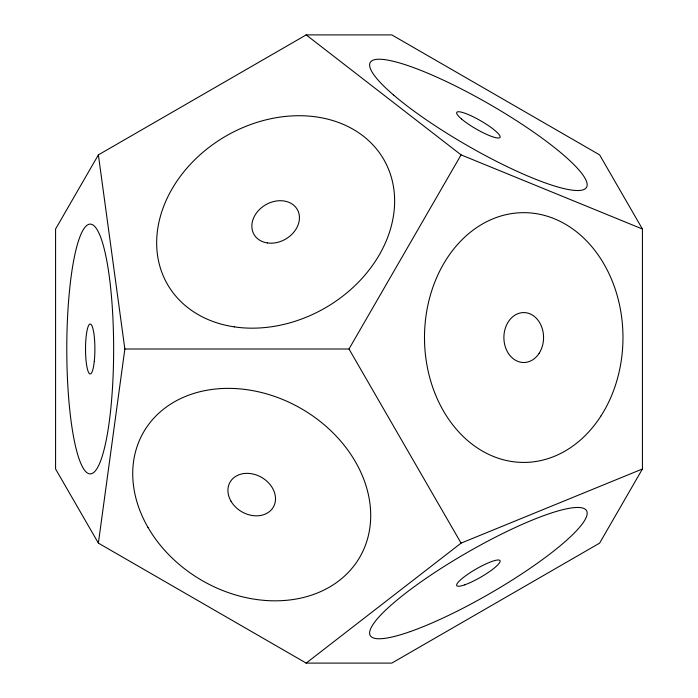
<?xml version="1.0" encoding="UTF-8"?>
<svg xmlns="http://www.w3.org/2000/svg" width="698" height="698" viewBox="0 0 698 698"><rect width="100%" height="100%" fill="white"/><g stroke="black" fill="none" stroke-linecap="round" stroke-linejoin="round"><path stroke-width="1.05" d="M642.422 468.977L642.422 229.023L599.617 154.877L391.814 34.9L306.186 34.9L98.383 154.877L55.578 229.023L55.578 468.977L98.383 543.123L306.186 663.1L391.814 663.1L599.617 543.123L642.422 468.977L461.081 543.123L306.186 663.1M98.383 543.123L124.846 349L98.383 154.877M124.846 349L349 349L461.081 154.877L642.422 229.023M306.186 34.9L461.081 154.877M349 349L461.081 543.123M110.502 411.436A124.881 23.427 -90 0 0 90.208 224.119A124.881 23.427 -90 0 0 69.922 411.436A124.881 23.427 -90 0 0 110.502 411.436M393.637 95.076A124.881 23.427 30 0 0 579.829 190.441A124.881 23.427 30 0 0 461.718 89.126A124.881 23.427 30 0 0 393.637 95.076M600.856 416.13A124.881 99.238 -90 0 0 539.257 214.199A124.881 99.238 -90 0 0 431.085 382.295A124.881 99.238 -90 0 0 600.856 416.13M410.206 631.611A124.881 23.427 -30 0 0 585.892 518.056A124.881 23.427 -30 0 0 439.086 569.681A124.881 23.427 -30 0 0 410.206 631.611M148.002 527.418A124.881 99.238 30 0 0 354.087 565.677A124.881 99.238 30 0 0 253.051 390.688A124.881 99.238 30 0 0 148.002 527.418M234.258 326.865A124.881 99.238 -30 0 0 392.948 183.871A124.881 99.238 -30 0 0 199.724 155.096A124.881 99.238 -30 0 0 234.258 326.865M94.265 361.485A24.98 4.685 -90 0 0 90.208 324.02A24.98 4.685 -90 0 0 86.151 361.485A24.98 4.685 -90 0 0 94.265 361.485M464.755 584.819A24.98 4.685 -30 0 0 499.89 562.108A24.98 4.685 -30 0 0 470.531 572.43A24.98 4.685 -30 0 0 464.755 584.819M461.448 118.922A24.98 4.685 30 0 0 498.677 137.995A24.98 4.685 30 0 0 475.059 117.726A24.98 4.685 30 0 0 461.448 118.922M539.153 353.258A24.98 19.849 -90 0 0 526.833 312.879A24.98 19.849 -90 0 0 505.204 346.496A24.98 19.849 -90 0 0 539.153 353.258M230.968 501.155A24.98 19.849 30 0 0 272.185 508.807A24.98 19.849 30 0 0 251.978 473.811A24.98 19.849 30 0 0 230.968 501.155M267.369 242.93A24.98 19.849 -30 0 0 299.102 214.33A24.98 19.849 -30 0 0 260.459 208.571A24.98 19.849 -30 0 0 267.369 242.93"/></g></svg>
